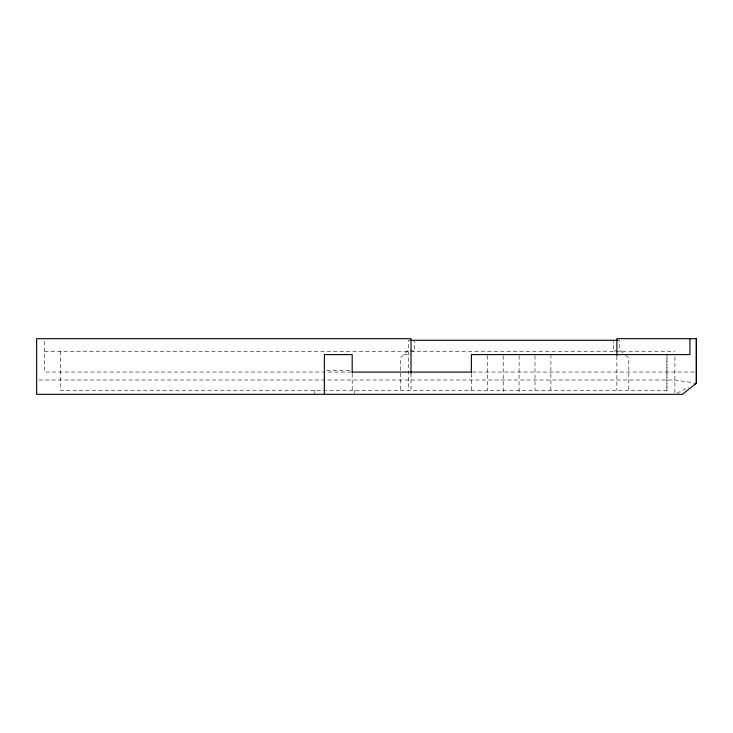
<?xml version="1.0" encoding="UTF-8"?>
<svg xmlns="http://www.w3.org/2000/svg" width="733" height="733" viewBox="0 0 733 733"><rect width="100%" height="100%" fill="white"/><g stroke="black" fill="none" stroke-linecap="round" stroke-linejoin="round"><path stroke-width="0.55" stroke-dasharray="3.67 2.75" d="M60.491 351.4L60.491 390.341L666.938 390.35L666.938 353.7M674.891 356.834L674.891 393.218M676.843 393.309L688.544 387.235M617.259 350.337L613.292 351.4L613.292 341.386M411.011 340.277L408.62 340.277L408.62 349.815L400.676 357.759L400.676 390.35M616.865 340.277L619.248 340.277L619.248 349.815L622.848 352.811M44.603 351.4L674.891 351.4M403.856 354.58L411.011 354.58M326.597 370.477L351.08 370.477M351.162 372.071L44.594 372.062L44.612 339.745M472.419 372.071L694.087 372.062M38.941 380.015L674.891 380.015L694.087 382.855M410.608 350.337L414.585 351.4L414.585 340.277M625.735 355.212L628.786 357.759L628.786 390.35M666.938 354.58L666.938 390.35M616.865 356.211L616.865 390.35M550.895 354.58L550.895 390.35M534.998 355.697L534.998 390.35M519.101 355.716L519.101 394.317M503.205 355.716L503.205 394.317M487.308 355.697L487.308 390.35M471.411 373.583L471.411 390.35M411.011 373.28L411.011 390.35M408.62 351.4L408.62 390.35M354.58 390.35L354.58 393.328M352.188 373.583L352.188 390.35M314.833 390.35L314.833 394.317"/><path stroke-width="1.1" d="M694.398 384.202L696.35 383.194L696.35 338.683L616.865 338.683L616.865 355.532M696.35 338.683L696.35 383.194L682.45 394.317L36.65 394.317L36.65 338.683L411.011 338.683L411.011 373.28M689.927 338.71L689.927 354.607L471.411 354.58L471.411 372.465M410.608 340.277L617.259 340.277M352.188 372.071L471.411 372.071M352.188 372.465L352.188 354.58L324.371 354.58L324.371 394.317"/></g></svg>
